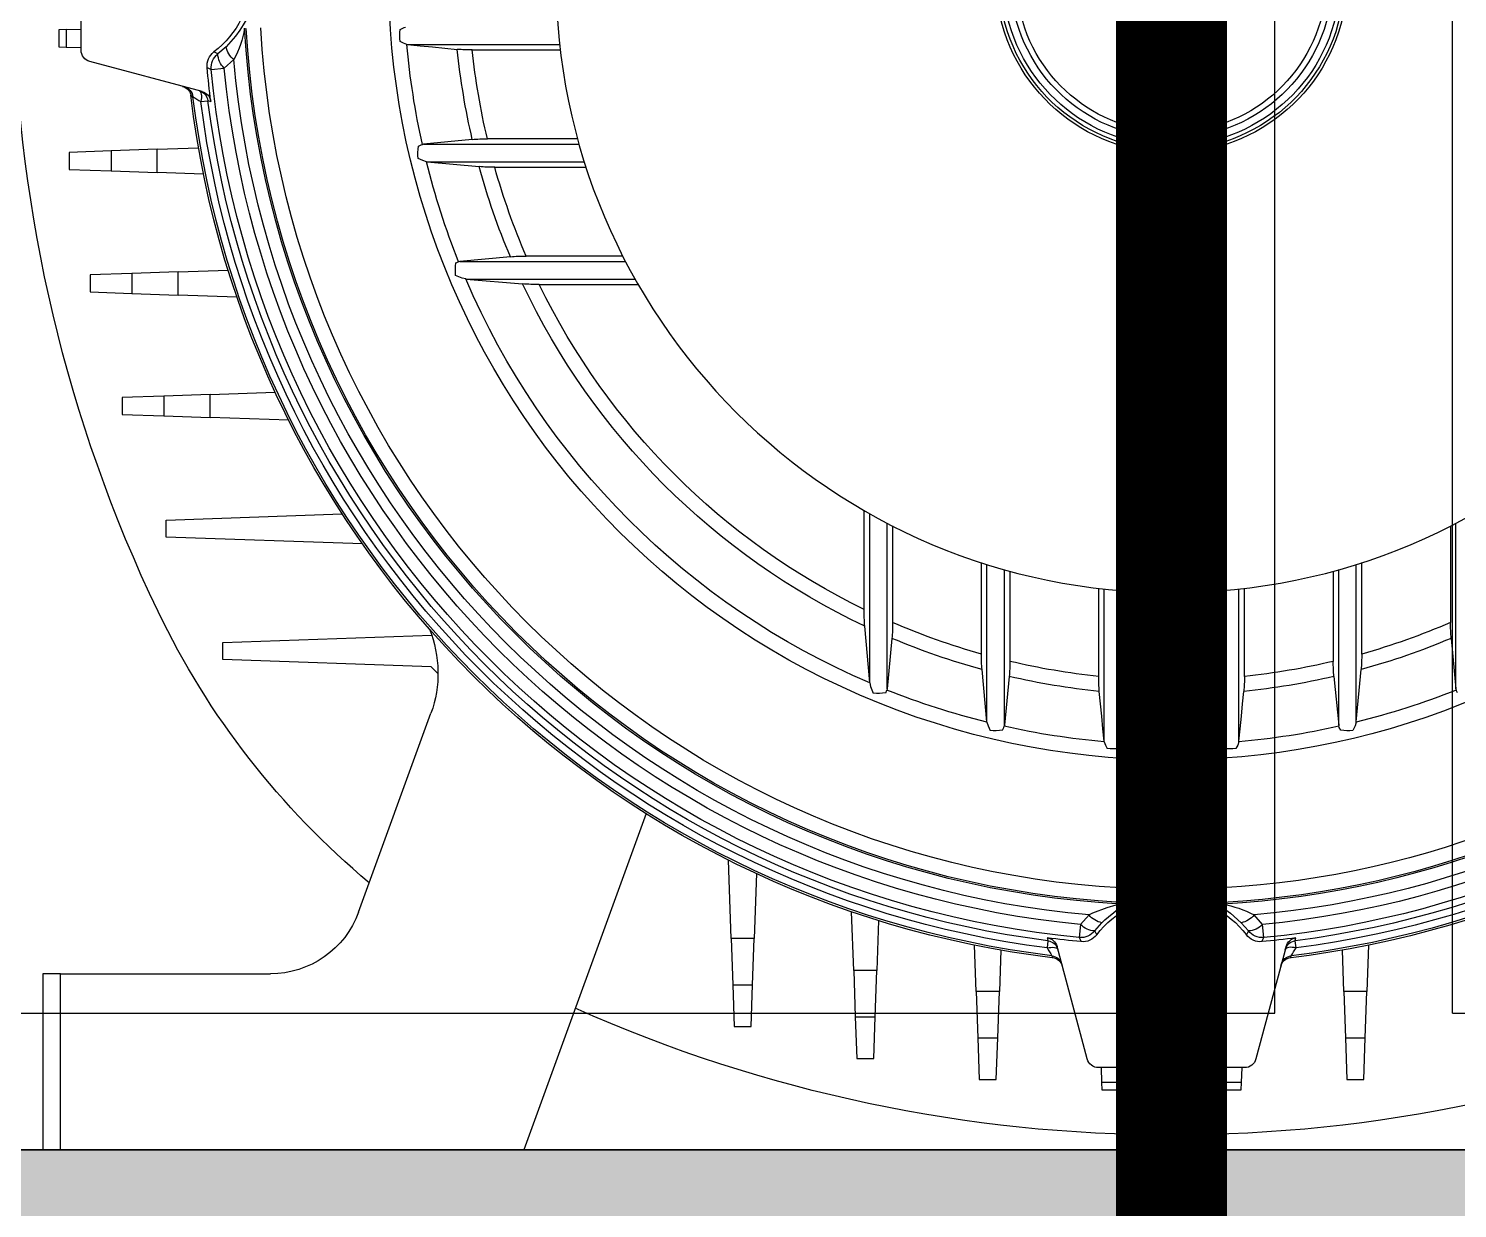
# Model space of a CAD drawing. Header units: millimetres. Extents: x 6561.5 to 6624.8, y 613.4 to 641.4.
# Drawn here: x 6611.3404 to 6611.5333, y 625.0787 to 625.238 of the extents above; entities that cross this region are included whole.
import ezdxf

# ---------------------------------------------------------------- set-up
doc = ezdxf.new("R2010")
doc.units = ezdxf.units.MM
doc.linetypes.add('HIDDEN', pattern=[0.375, 0.25, -0.125])
doc.layers.add('01-HATCH', color=8, linetype='Continuous')
doc.layers.add('A-WALL', color=7, linetype='Continuous', lineweight=5)

# ---------------------------------------------------------------- blocks, each defined once
blk = doc.blocks.new('A$Cbc02c842')
at = {"ltscale": 5}
for p, q in [((0.3475416957292055, 0.1484650204134255), (0.3475416957292055, 0.1682018182847855)), ((0.3495571924297565, 0.1512413807700455), (0.3475416957292055, 0.1513117634657988)), ((0.3495571924297565, 0.1512413807700455), (0.3495571924297565, 0.1488796245947128)), ((0.3495571924297565, 0.1512413807700455), (0.3505343377812551, 0.1512072581024881)), ((0.3505343377812551, 0.1512072581024881), (0.3505343377812551, 0.1489137472623838)), ((0.3034519798850397, 0.149233771478464), (0.2829171278528975, 0.149233771478464)), ((0.3035465984369239, 0.1492478959100367), (0.3034519798850397, 0.149233771478464)), ((0.3279719753393238, 0.1489293903377416), (0.3290769338539121, 0.1479671807038017)), ((0.3495571924297565, 0.1488796245947128), (0.3475416957292055, 0.1488092418990732)), ((0.3505343377812551, 0.1489137472623838), (0.3495571924297565, 0.1488796245947128)), ((0.2947189086582966, 0.1484925708949163), (0.2828321302242784, 0.1484925708949163)), ((0.3282188556897836, 0.1460440000317362), (0.326916857225342, 0.1471853963116132)), ((0.3290769338539121, 0.1479671807038017), (0.3296002619611045, 0.1482376030007231)), ((0.3311798222086964, 0.1428659352193904), (0.3463681592168086, 0.1469356378550515)), ((0.3299702835258813, 0.1458757477927861), (0.3282188556897836, 0.1460440000317362)), ((0.3305302433357156, 0.1461236801320069), (0.3299702835258813, 0.1458757477927861)), ((0.3313758931801658, 0.1415211098705527), (0.3304163149998658, 0.1416441813441338)), ((0.3013136341789959, 0.1357664005529955), (0.2802947912171021, 0.1357664005529955)), ((0.280497485708338, 0.1364977403187027), (0.2926851151980827, 0.1364977403187027)), ((0.2947201322024284, 0.1364156547029438), (0.3013136341789959, 0.1357664005529955)), ((0.3013136341789959, 0.1357664005529955), (0.3014535160766627, 0.1357412133219782)), ((0.3372614237189282, 0.1350761134723939), (0.3316788185377391, 0.1352710623411326)), ((0.3372614237189282, 0.1319532252258), (0.3372614237189282, 0.1350761134723939)), ((0.3372614237189282, 0.1350761134723939), (0.3434985394881096, 0.1348583085902533)), ((0.3008275692038751, 0.1334004381450882), (0.279589312800681, 0.1334004381450882)), ((0.3008275692038751, 0.1334004381450882), (0.2937909557679177, 0.1327403266455462)), ((0.3009046883300925, 0.1334105906751688), (0.3008275692038751, 0.1334004381450882)), ((0.3434985394881096, 0.1348583085902533), (0.3434985394881096, 0.1321710301079406)), ((0.3434985394881096, 0.1348583085902533), (0.3491365544571181, 0.1346614247691491)), ((0.3491365544571181, 0.1346614247691491), (0.3491365544571181, 0.1323679139290448)), ((0.2916924631847451, 0.132657739251556), (0.2793519580384327, 0.132657739251556)), ((0.3310088178825481, 0.1317348794186159), (0.3372614237189282, 0.1319532252258)), ((0.3434985394881096, 0.1321710301079406), (0.3372614237189282, 0.1319532252258)), ((0.3491365544571181, 0.1323679139290448), (0.3434985394881096, 0.1321710301079406)), ((0.2963932482027758, 0.1199330672197334), (0.2740153593742889, 0.1199330672197334)), ((0.2743902114027605, 0.1206614722279369), (0.2874362035311151, 0.1206614722279369)), ((0.2895763937769971, 0.120579469669849), (0.2963932482027758, 0.1199330672197334)), ((0.2963932482027758, 0.1199330672197334), (0.2965577226716505, 0.1199020034757154)), ((0.2969337595916386, 0.1197335788421583), (0.2965577226716505, 0.1199020034757154)), ((0.3344353839768246, 0.1185302801390549), (0.3276842793432024, 0.1187660339077752)), ((0.3344353839768246, 0.115407391892461), (0.3344353839768246, 0.1185302801390549)), ((0.3344353839768246, 0.1185302801390549), (0.340672499746006, 0.1183124752569142)), ((0.340672499746006, 0.1183124752569142), (0.340672499746006, 0.1156251967746016)), ((0.340672499746006, 0.1183124752569142), (0.3463105147150145, 0.1181155914358101)), ((0.3463105147150145, 0.1181155914358101), (0.3463105147150145, 0.1158220805957058)), ((0.2856729306442958, 0.1168197401063367), (0.2723082220320521, 0.1168197401063367)), ((0.2955399235108871, 0.1175671048118261), (0.2727339018249495, 0.1175671048118261)), ((0.2955399235108871, 0.1175671048118261), (0.287930748849476, 0.1169025807130879)), ((0.2955950513180596, 0.117573241691332), (0.2955399235108871, 0.1175671048118261)), ((0.3463105147150145, 0.1158220805957058), (0.340672499746006, 0.1156251967746016)), ((0.3264975990962284, 0.1151301983363169), (0.3344353839768246, 0.115407391892461)), ((0.340672499746006, 0.1156251967746016), (0.3344353839768246, 0.115407391892461)), ((0.3301166939784252, 0.1019844468057158), (0.321344050210655, 0.1022907942764846)), ((0.3301166939784252, 0.09886155855912193), (0.3301166939784252, 0.1019844468057158)), ((0.3301166939784252, 0.1019844468057158), (0.3363538097476066, 0.1017666419236889)), ((0.3363538097476066, 0.1017666419236889), (0.3363538097476066, 0.09907936344126256)), ((0.3363538097476066, 0.1017666419236889), (0.3419918247166152, 0.101569758102471)), ((0.3419918247166152, 0.101569758102471), (0.3419918247166152, 0.09927624726236672)), ((0.3195114890770583, 0.09849121664336735), (0.3301166939784252, 0.09886155855912193)), ((0.3363538097476066, 0.09907936344126256), (0.3301166939784252, 0.09886155855912193)), ((0.3419918247166152, 0.09927624726236672), (0.3363538097476066, 0.09907936344126256)), ((0.2410580102662152, 0.06308519156726788), (0.2410580102662152, 0.08589121325320548)), ((0.2418053749718183, 0.07295218443351814), (0.2418053749718183, 0.08631689304621659)), ((0.3360743133273445, 0.0850239247692457), (0.3122796667159946, 0.0858548521386524)), ((0.3360743133273445, 0.08273041392902769), (0.3360743133273445, 0.0850239247692457)), ((0.1618913435997911, 0.06223186687549287), (0.1618913435997911, 0.08460975570341134)), ((0.1626197486077672, 0.08423490367505337), (0.1626197486077672, 0.07118891154703988)), ((0.2379636428497633, 0.08423490367505337), (0.2379636428497633, 0.07118891154703988)), ((0.2386920478586489, 0.06223186687549287), (0.2386920478586489, 0.08460975570341134)), ((0.3095516158230112, 0.08180422092317485), (0.3360743133273445, 0.08273041392902769)), ((0.1746160156310452, 0.06693265189329622), (0.1746160156310452, 0.07927315703904014)), ((0.2259673758264853, 0.06693265189329622), (0.2259673758264853, 0.07927315703904014)), ((0.1753587145251458, 0.05779754587416619), (0.1753587145251458, 0.0790358022772466)), ((0.1777246769327121, 0.05731148089847693), (0.1777246769327121, 0.07833032386116656)), ((0.1784560166981919, 0.07812762936936224), (0.1784560166981919, 0.06593999987961752)), ((0.2221273747593386, 0.07812762936936224), (0.2221273747593386, 0.06593999987961752)), ((0.2228587145248184, 0.05731148089847693), (0.2228587145248184, 0.07833032386116656)), ((0.2252246769323847, 0.05779754587416619), (0.2252246769323847, 0.0790358022772466)), ((0.1904508472746329, 0.06390620641940359), (0.1904508472746329, 0.07579298485364916)), ((0.1911920478580669, 0.05517313519266054), (0.1911920478580669, 0.0757079872253712)), ((0.1935580102665426, 0.05501497535846056), (0.1935580102665426, 0.07548160521633918)), ((0.1942954093722165, 0.07542497481580313), (0.1942954093722165, 0.06358435397163475)), ((0.2062879820853141, 0.07542497481580313), (0.2062879820853141, 0.06358435397163475)), ((0.2070253811918974, 0.05501497535846056), (0.2070253811918974, 0.07548160521633918)), ((0.2093913435994637, 0.05517313519266054), (0.2093913435994637, 0.0757079872253712)), ((0.2101325441828976, 0.06390620641940359), (0.2101325441828976, 0.07579298485364916)), ((0.2410580102662152, 0.06308519156726788), (0.2417225343644986, 0.07069436622867897)), ((0.3283953241300424, 0.06847809143590666), (0.3001973339398774, 0.06946278695141928)), ((0.162537746049793, 0.06904872130093054), (0.1618913435997911, 0.06223186687549287)), ((0.2380456454077375, 0.06904872130093054), (0.2386920478586489, 0.06223186687549287)), ((0.3283953241300424, 0.06618458059568866), (0.3283953241300424, 0.06847809143590666)), ((0.3002899347632138, 0.0652031187722173), (0.3283953241300424, 0.06618458059568866)), ((0.1753587145251458, 0.05779754587416619), (0.1746986030250355, 0.06483415931035097)), ((0.178373931082433, 0.06390498287549917), (0.1777246769327121, 0.05731148089847693)), ((0.2222094603750975, 0.06390498287549917), (0.2228587145248184, 0.05731148089847693)), ((0.2252246769323847, 0.05779754587416619), (0.225884788432495, 0.06483415931035097)), ((0.299346459216622, 0.06425964322505706), (0.3002899347632138, 0.0652031187722173)), ((0.1616918552219886, 0.06169135548651639), (0.1618602798555457, 0.0620673924065045)), ((0.1618913435997911, 0.06223186687549287), (0.1618602798555457, 0.0620673924065045)), ((0.2386920478586489, 0.06223186687549287), (0.2387231116019848, 0.0620673924065045)), ((0.2388915362355419, 0.06169135548651639), (0.2387231116019848, 0.0620673924065045)), ((0.2410518733870504, 0.06303006375941322), (0.2410580102662152, 0.06308519156726788)), ((0.3100707180158224, 0.03208449753373088), (0.3003011140283434, 0.0589262638872583)), ((0.1753688670553402, 0.05772042674760769), (0.1753587145251458, 0.05779754587416619)), ((0.1777246769327121, 0.05731148089847693), (0.1776994897020359, 0.05717159900092383)), ((0.2228587145248184, 0.05731148089847693), (0.2228839017564042, 0.05717159900092383)), ((0.2252145244030999, 0.05772042674760769), (0.2252246769323847, 0.05779754587416619)), ((0.191206172289867, 0.05507851664134478), (0.1911920478580669, 0.05517313519266054)), ((0.1935580102665426, 0.05501497535846056), (0.1935389142074655, 0.05489976133077334)), ((0.2070253811918974, 0.05501497535846056), (0.2070444772509745, 0.05489976133077334)), ((0.2093772191676635, 0.05507851664134478), (0.2093913435994637, 0.05517313519266054)), ((0.2712543644122434, 0.04537879127229871), (0.287770862395746, 8.601585932410671e-08)), ((0.2597635565191467, 0.02850842109950236), (0.2601338984343329, 0.03911362600075563)), ((0.256334320801443, 0.03728106486704519), (0.2566406682719844, 0.02850842109950236)), ((0.1933389001744672, 0.03339262814841959), (0.1934480041984443, 0.03535321262239677)), ((0.2071353872590862, 0.03535321262239677), (0.2072444912830633, 0.03339262814841959)), ((0.1933841568954904, 0.03316842238183426), (0.1933389001744672, 0.03339262814841959)), ((0.1944878407314263, 0.03361782112682477), (0.1945396668818375, 0.03339732365731152)), ((0.206043724575693, 0.03339732365731152), (0.2060955507261042, 0.03361782112682477)), ((0.2072444912830633, 0.03339262814841959), (0.2071992345620401, 0.03316842238183426)), ((0.1880022764119076, 0.03040625938791663), (0.1891436726912161, 0.03170825785269926)), ((0.2114397187663144, 0.03170825785269926), (0.2125811150465324, 0.03040625938791663)), ((0.2398590811701524, 0.0309408357344978), (0.2400948349388727, 0.02418973110076195)), ((0.2432177231851256, 0.02418973110076195), (0.243494916741156, 0.03212751598158547)), ((0.1878340241721617, 0.02865483155238735), (0.1880022764119076, 0.03040625938791663)), ((0.1908876667177992, 0.03065313973814909), (0.1899254570837456, 0.02954818122412917)), ((0.1899254570837456, 0.02954818122412917), (0.1901958793807808, 0.0290248531170505)), ((0.2106579343737849, 0.02954818122412917), (0.2096957247397313, 0.03065313973814909)), ((0.2103875120776593, 0.0290248531170505), (0.2106579343737849, 0.02954818122412917)), ((0.2125811150465324, 0.03040625938791663), (0.2127493672853689, 0.02865483155238735)), ((0.1736931557982189, 0.02761629719503844), (0.1739115016055166, 0.02136369135888572)), ((0.1834793862501556, 0.02724922189821655), (0.1836024577235094, 0.0282088000781755)), ((0.1848242115995617, 0.02744529286923125), (0.1888939142347681, 0.01225695586111897)), ((0.1880819565114962, 0.02809487174198466), (0.1878340241721617, 0.02865483155238735)), ((0.2116894772227624, 0.01225695586111897), (0.2157591798588783, 0.02744529286923125)), ((0.2127493672853689, 0.02865483155238735), (0.2125014349460344, 0.02809487174198466)), ((0.2169809337340212, 0.0282088000781755), (0.2171040052073749, 0.02724922189821655)), ((0.2266718898520139, 0.02136369135888572), (0.2268902356593117, 0.02761629719503844)), ((0.2566406682719844, 0.02850842109950236), (0.2597635565191467, 0.02850842109950236)), ((0.2568584731545798, 0.02227130533032096), (0.2566406682719844, 0.02850842109950236)), ((0.2597635565191467, 0.02850842109950236), (0.2595457516365514, 0.02227130533032096)), ((0.1770343898517694, 0.02136369135888572), (0.1772293387205082, 0.0269462965405296)), ((0.197320747468666, 0.02652091934913869), (0.194349799208112, 0.0213750860157802)), ((0.2032626439888645, 0.02652091934913869), (0.197320747468666, 0.02652091934913869)), ((0.2062335922494185, 0.0213750860157802), (0.2032626439888645, 0.02652091934913869)), ((0.2233540527370224, 0.0269462965405296), (0.2235490016057611, 0.02136369135888572)), ((0.2400948349388727, 0.02418973110076195), (0.2432177231851256, 0.02418973110076195)), ((0.2403126398205586, 0.01795261533169423), (0.2400948349388727, 0.02418973110076195)), ((0.2432177231851256, 0.02418973110076195), (0.2429999183034397, 0.01795261533169423)), ((0.3503125290619664, 0.0237500860158093), (0.3219734912129297, 0.0237500860158093)), ((0.3503125290619664, 8.601585932410671e-08), (0.3503125290619664, 0.0237500860158093)), ((0.3503125290619664, 0.0237500860158093), (0.3526875290619955, 0.0237500860158093)), ((0.3526875290619955, 0.0237500860158093), (0.3526875290619955, 8.601585932410671e-08)), ((0.1739115016055166, 0.02136369135888572), (0.1770343898517694, 0.02136369135888572)), ((0.174129306488112, 0.015126575589818), (0.1739115016055166, 0.02136369135888572)), ((0.1770343898517694, 0.02136369135888572), (0.1768165849700836, 0.015126575589818)), ((0.194349799208112, 0.0213750860157802), (0.197320747468666, 0.01622925268253539)), ((0.2032626439888645, 0.01622925268253539), (0.2062335922494185, 0.0213750860157802)), ((0.2235490016057611, 0.02136369135888572), (0.2266718898520139, 0.02136369135888572)), ((0.223766806487447, 0.015126575589818), (0.2235490016057611, 0.02136369135888572)), ((0.2266718898520139, 0.02136369135888572), (0.226454084970328, 0.015126575589818)), ((0.2595457516365514, 0.02227130533032096), (0.2568584731545798, 0.02227130533032096)), ((0.2570553569751155, 0.01663329036153982), (0.2568584731545798, 0.02227130533032096)), ((0.2595457516365514, 0.02227130533032096), (0.2593488678151061, 0.01663329036153982)), ((0.2429999183034397, 0.01795261533169423), (0.2403126398205586, 0.01795261533169423)), ((0.2405095236420038, 0.01231460036279941), (0.2403126398205586, 0.01795261533169423)), ((0.2429999183034397, 0.01795261533169423), (0.2428030344819945, 0.01231460036279941)), ((0.197320747468666, 0.01622925268253539), (0.2032626439888645, 0.01622925268253539)), ((0.2593488678151061, 0.01663329036153982), (0.2570553569751155, 0.01663329036153982)), ((0.1768165849700836, 0.015126575589818), (0.174129306488112, 0.015126575589818)), ((0.1743261903086477, 0.009488560620923181), (0.174129306488112, 0.015126575589818)), ((0.1768165849700836, 0.015126575589818), (0.1766197011486383, 0.009488560620923181)), ((0.226454084970328, 0.015126575589818), (0.223766806487447, 0.015126575589818)), ((0.2239636903088922, 0.009488560620923181), (0.223766806487447, 0.015126575589818)), ((0.226454084970328, 0.015126575589818), (0.2262572011488828, 0.009488560620923181)), ((0.2428030344819945, 0.01231460036279941), (0.2405095236420038, 0.01231460036279941)), ((0.1904232967929147, 0.01108341934917689), (0.2101600946646158, 0.01108341934917689)), ((0.1908379009748842, 0.00906792264828482), (0.1907675182785624, 0.01108341934917689)), ((0.1932700398458564, 0.01108341934917689), (0.1931996571495347, 0.00906792264828482)), ((0.2073837343079958, 0.00906792264828482), (0.2073133516125836, 0.01108341934917689)), ((0.2098158731789681, 0.01108341934917689), (0.2097454904835558, 0.00906792264828482)), ((0.1766197011486383, 0.009488560620923181), (0.1743261903086477, 0.009488560620923181)), ((0.1908720236417594, 0.008090777296899887), (0.1908379009748842, 0.00906792264828482)), ((0.1908379009748842, 0.00906792264828482), (0.1931996571495347, 0.00906792264828482)), ((0.1931655344826595, 0.008090777296899887), (0.1908720236417594, 0.008090777296899887)), ((0.1931996571495347, 0.00906792264828482), (0.1931655344826595, 0.008090777296899887)), ((0.2074178569757805, 0.008090777296899887), (0.2073837343079958, 0.00906792264828482)), ((0.2073837343079958, 0.00906792264828482), (0.2097454904835558, 0.00906792264828482)), ((0.2097113678157712, 0.008090777296899887), (0.2074178569757805, 0.008090777296899887)), ((0.2097454904835558, 0.00906792264828482), (0.2097113678157712, 0.008090777296899887)), ((0.2262572011488828, 0.009488560620923181), (0.2239636903088922, 0.009488560620923181)), ((0.287770862395746, 8.601585932410671e-08), (0.3503125290619664, 8.601585932410671e-08)), ((0.3526875290619955, 8.601585932410671e-08), (0.3503125290619664, 8.601585932410671e-08))]:
    blk.add_line(p, q, dxfattribs=at)
blk.add_line((0.3953048170499187, 8.601585932410671e-08), (0.01134648371703406, 8.601585932410671e-08))
at = {"ltscale": 5, "flags": 128}
for points in [[(0.3252277914209571, 0.152581390502462), (0.3252385082344063, 0.1525733987122635), (0.3253808960673723, 0.1523420223057315), (0.3256369117145823, 0.1519041737881821), (0.326098121523728, 0.1511785066692823), (0.3266912466908707, 0.1503593167706754), (0.3279719753393238, 0.1489293903377416)], [(0.3044691054949453, 0.151242937974132), (0.3038951132477905, 0.1515290654152182), (0.3037253537470406, 0.1515806378272941)], [(0.3034519798850397, 0.149233771478464), (0.301774254181737, 0.1490687058335993), (0.3000960369483892, 0.1489039228060278), (0.298417304021541, 0.1487394263804731), (0.2967380309812597, 0.1485752208341751)], [(0.3035465984369239, 0.1492478959100367), (0.3040067497361179, 0.1494061573119438), (0.3044722922898018, 0.1496430048269417)], [(0.3315764492792823, 0.1429722111227534), (0.3314845568841065, 0.142921735222842), (0.3314084898631791, 0.1428246084299758), (0.33135064768544, 0.1426838945288296), (0.3313128549382327, 0.142504032223485), (0.3312963037599275, 0.1422906951221989), (0.3313015162441388, 0.1420506127684007), (0.3313283279696861, 0.1417913583623545), (0.3313758931801658, 0.1415211098705527)], [(0.3304163149998658, 0.1416441813441338), (0.3303298200419249, 0.1416213936499275), (0.3300187930537959, 0.1415394551270879)], [(0.3326712228401902, 0.1422384073601393), (0.3325849544573884, 0.1422156680116018), (0.3324328705632524, 0.1421755814920402)], [(0.3019967148750311, 0.1354914250775323), (0.3016052878494975, 0.1356905631801624), (0.3014535160766627, 0.1357412133219782)], [(0.3009046883300925, 0.1334105906751688), (0.3013814431926676, 0.1335528555900396), (0.3020201455613005, 0.133844067322741)], [(0.2955950513180596, 0.117573241691332), (0.2960868874808966, 0.1176957375313918), (0.2969736858642591, 0.1180500133551163)], [(0.1911920478580669, 0.05517313519266054), (0.1910269822130886, 0.056850860896418), (0.1908621991854034, 0.05852907812919739), (0.1906977027604171, 0.06020781105627293), (0.1905334972136643, 0.0618870840964405)], [(0.2093913435994637, 0.05517313519266054), (0.209556409244442, 0.056850860896418), (0.2097211922721272, 0.05852907812919739), (0.2098856886971134, 0.06020781105627293), (0.2100498942438662, 0.0618870840964405)], [(0.2410518733870504, 0.06303006375941322), (0.2409293775465358, 0.06253822759725836), (0.2405751017224702, 0.06165142921400957)], [(0.1942129276460491, 0.06158546536283893), (0.1940495570418079, 0.05994278759550298), (0.193885945971715, 0.05830014722590704), (0.1937220963957316, 0.05665754337763929), (0.1935580102665426, 0.05501497535846056)], [(0.2063704638114814, 0.06158546536283893), (0.2065338344166321, 0.05994278759550298), (0.206697445486725, 0.05830014722590704), (0.206861295061799, 0.05665754337763929), (0.2070253811918974, 0.05501497535846056)], [(0.1753688670553402, 0.05772042674760769), (0.1755111319700973, 0.0572436718854874), (0.1758023437025713, 0.05660496951651339)], [(0.1774497014569079, 0.05662840020255544), (0.1776488395601064, 0.05701982722843013), (0.1776994897020359, 0.05717159900092383)], [(0.2231336900006227, 0.05662840020255544), (0.2229345518974242, 0.05701982722843013), (0.2228839017564042, 0.05717159900092383)], [(0.2252145244030999, 0.05772042674760769), (0.2250722594874333, 0.0572436718854874), (0.2247810477549592, 0.05660496951651339)], [(0.191206172289867, 0.05507851664134478), (0.1913644336921152, 0.05461836534192344), (0.1916012812064309, 0.05415282278812583)], [(0.1932012143536213, 0.05415600958298228), (0.1934873417951621, 0.05473000182990972), (0.1935389142074655, 0.05489976133077334)], [(0.2073821771039093, 0.05415600958298228), (0.2070960496623684, 0.05473000182990972), (0.2070444772509745, 0.05489976133077334)], [(0.2093772191676635, 0.05507851664134478), (0.2092189577663248, 0.05461836534192344), (0.2089821102510996, 0.05415282278812583)], [(0.1945396668818375, 0.03339732365731152), (0.1945316750918664, 0.03338660684318029), (0.1943002986856754, 0.03324421901066898), (0.1938624501683535, 0.03298820336334529), (0.1931367830486579, 0.03252699355408595), (0.1923175931508467, 0.03193386838682954), (0.1908876667177992, 0.03065313973814909)], [(0.2096957247397313, 0.03065313973814909), (0.2092978485063668, 0.03104572146872897), (0.207607276450517, 0.03241816126450203), (0.2065730451324725, 0.03307588534329398), (0.2061560901886423, 0.03331850034913941), (0.206043724575693, 0.03339732365731152)], [(0.2071992345620401, 0.03316842238183426), (0.2072462161561361, 0.03315107524844052), (0.2073331080994194, 0.03312746514558285), (0.2078262661445933, 0.03300083523510011), (0.2090397681160994, 0.03265476318455285), (0.2109888640018198, 0.03192090380713353), (0.2114397187663144, 0.03170825785269926)], [(0.1834793862501556, 0.02724922189821655), (0.1837496347418437, 0.02729678710869621), (0.1840088891478899, 0.02732359883333402), (0.1842489715020292, 0.02732881131822751), (0.1844623086028605, 0.02731226014003596), (0.1846421709090009, 0.02727446739203288), (0.1847828848096924, 0.02721662521520329), (0.1848800116024449, 0.02714055819348005), (0.18493048750247, 0.02704866579841791)], [(0.1836024577235094, 0.0282088000781755), (0.1835796700299852, 0.02829529503588901), (0.1834977315068045, 0.02860632202447277)], [(0.2171040052073749, 0.02724922189821655), (0.2168337567156868, 0.02729678710869621), (0.2165745023096406, 0.02732359883333402), (0.2163344199555013, 0.02732881131822751), (0.21612108285467, 0.02731226014003596), (0.2159412205494391, 0.02727446739203288), (0.2158005066478381, 0.02721662521520329), (0.2157033798550856, 0.02714055819348005), (0.2156529039550605, 0.02704866579841791)], [(0.217085659950726, 0.02860632202447277), (0.217062865375965, 0.02851979485427591), (0.2169809337340212, 0.0282088000781755)], [(0.1841966837403106, 0.02595389223807842), (0.1841739443909773, 0.02604016062019809), (0.1841338578717568, 0.02619224451467517)], [(0.2164495335857737, 0.02619224451467517), (0.2164267910604849, 0.02610596122889319), (0.2163867077181294, 0.02595389223807842)]]:
    blk.add_lwpolyline(points, dxfattribs=at)
blk.add_circle((0.20029169572922, 0.1583334193490487), 0.08312499999995197)
at = {"ltscale": 5}
for centre, radius, start, end in [((0.20029169572922, 0.1583334193490487), 0.1056855187303239, 200.5776930267063, 110.3864641445304), ((0.1587291957287107, 0.1583334193490487), 0.1979166666665523, 334.3571910570085, 23.36457501485967), ((0.20029169572922, 0.1583334193490487), 0.02374999999998592, 105.4660099258315, 74.53399007416849), ((0.20029169572922, 0.1583334193490487), 0.02335416666665319, 105.7348791916135, 74.26512080838653), ((0.20029169572922, 0.1583334193490487), 0.02279999999998674, 106.127620183519, 73.872379816481), ((0.20029169572922, 0.1583334193490487), 0.0217708333333207, 106.9123898202943, 73.08761017970572), ((0.20029169572922, 0.1583334193490487), 0.02097916666665454, 107.5709635610129, 72.4290364389871), ((0.3372500290618063, 0.1583334193490487), 0.0126666666666595, 127.1518115167976, 232.8481884832024), ((0.20029169572922, 0.1583334193490487), 0.1231704808802888, 273.1851518024956, 356.8148481956988), ((0.20029169572922, 0.1583334193490487), 0.1253554568359062, 273.1588045146843, 356.8411954780238), ((0.20029169572922, 0.1583334193490487), 0.1251340987575033, 273.1851518024956, 356.8148481956988), ((0.2894054415812661, 0.1504129639693588), 0.01508651143717393, 357.0745666996484, 3.153679901091242), ((0.3400439886083859, 0.1540772189378572), 0.01482628737951479, 190.3014351949631, 207.6997419199477), ((0.2948044886963999, 0.1711065792533759), 0.02261417029168153, 269.7831719352924, 274.9048555660589), ((0.20029169572922, 0.1583334193490487), 0.09693873334183217, 346.9324797950039, 354.2226172130218), ((0.20029169572922, 0.1583334193490487), 0.1036538550625724, 347.4108644239964, 354.9714263937743), ((0.325161757196156, 0.1494384043346031), 0.002855944898599624, 307.9186980345526, 349.7333424062948), ((0.20029169572922, 0.1583334193490487), 0.1271149477506036, 275.031322536783, 354.9686774333094), ((0.20029169572922, 0.1583334193490487), 0.09493861616837858, 346.703053950102, 354.0503274886771), ((0.3262926592799431, 0.1480564412710805), 0.002785705001222079, 313.745587813376, 358.16379360268), ((0.327605173416714, 0.1461020100302335), 0.002375908336765493, 354.5353334589979, 51.72389493527852), ((0.3281665314009388, 0.146345334175237), 0.002374081848977715, 354.6428281790239, 52.84958961416969), ((0.3459583623955496, 0.1484650204134255), 0.001583333333332467, 284.9999999938445, 0), ((0.20029169572922, 0.1583334193490487), 0.1285161004811676, 275.4873235235918, 354.5126764494543), ((0.20029169572922, 0.1583334193490487), 0.1302755913958649, 275.4873235235918, 354.5126764494543), ((0.20029169572922, 0.1583334193490487), 0.1308096212613746, 352.6237352075327, 354.6442293090587), ((0.3315896592096124, 0.1413358694562135), 0.001584003663981504, 104.9950077850675, 172.6155756184839), ((0.3319862403607203, 0.1414434803415929), 0.00158270228774746, 105.0059061699316, 172.7147607813969), ((0.3340039572196929, 0.1419841177278727), 0.001582710224465566, 105.005951693334, 173.0517920131066), ((0.3342435390470655, 0.1420470651060555), 0.001583916068943385, 104.9930712173982, 173.061535682424), ((0.20029169572922, 0.1583334193490487), 0.1333958333332563, 276.81452170852, 353.1289205974826), ((0.20029169572922, 0.1583334193490487), 0.1331253762842722, 276.971353970201, 353.0286460654599), ((0.20029169572922, 0.1583334193490487), 0.1311904996773083, 277.308616241642, 352.6913837807715), ((0.20029169572922, 0.1583334193490487), 0.1321579379807888, 277.308616241642, 352.6913837807715), ((0.4436628687155917, -0.0386425864748503), 0.2122906553664709, 121.597682612925, 121.9332129205757), ((0.20029169572922, 0.1583334193490487), 0.1333958333332564, 188.3993868047329, 263.2035824905012), ((0.20029169572922, 0.1583334193490487), 0.1331253762842723, 188.4856855019963, 263.0286460297989), ((0.20029169572922, 0.1583334193490487), 0.1321579379807908, 188.7980806026851, 262.691383758358), ((0.20029169572922, 0.1583334193490487), 0.1311904996773083, 189.1163976345437, 262.691383758358), ((0.20029169572922, 0.1583334193490487), 0.1302755913958651, 189.4230494511971, 264.5126764764082), ((0.20029169572922, 0.1583334193490487), 0.1285161004811676, 190.0287635698754, 264.5126764764082), ((0.20029169572922, 0.1583334193490487), 0.1271149477506038, 190.5268639289984, 264.968677463217), ((0.2927888196402364, 0.1138022192345147), 0.02269575801548172, 85.11846905947239, 90.26180435080734), ((0.295207409061959, 0.1345710139685821), 0.006851410806526711, 353.9093534675264, 7.720394420996403), ((0.20029169572922, 0.1583334193490487), 0.1253554568359063, 191.173275365334, 266.8411954853157), ((0.20029169572922, 0.1583334193490487), 0.1251340987575034, 191.2563155709896, 266.8148481975044), ((0.20029169572922, 0.1583334193490487), 0.1036538550625724, 338.2370798205334, 346.087320610177), ((0.20029169572922, 0.1583334193490487), 0.1231704808802889, 192.0105586934068, 266.8148481975044), ((0.20029169572922, 0.1583334193490487), 0.09493861616837858, 336.6215171351076, 344.309247563919), ((0.20029169572922, 0.1583334193490487), 0.09693873334183217, 337.07897448833, 344.6916824243816), ((0.2917724384817575, 0.1573275857403473), 0.02466997612130027, 269.8142578301832, 274.6932332830435), ((0.2875716935525361, 0.09622814991070072), 0.02443369798056207, 85.29378970550326, 90.31771883844625), ((0.2901479589756946, 0.1187303953210517), 0.006859552986544776, 354.3076144946712, 8.409450219114786), ((0.20029169572922, 0.1583334193490487), 0.1036538550625724, 293.1558531246819, 336.8441468937064), ((0.20029169572922, 0.1583334193490487), 0.09693873334183209, 295.3021630980374, 334.6978369023786), ((0.20029169572922, 0.1583334193490487), 0.09493861616837858, 295.9297388368414, 334.0702611739696), ((0.285748443325474, 0.1455714477231709), 0.02875180677875186, 269.8495203129506, 274.3530226597897), ((0.2130536673550978, 0.07287667175222623), 0.02875180677870326, 355.6469773736653, 0.1504796870688919), ((0.2386630326320756, 0.1199620824460794), 0.1092499999999369, 309.8213236767868, 334.3571910570085), ((0.138186426290531, 0.07105342152539151), 0.02443369798060712, 355.2937897137137, 0.3177188385830155), ((0.20029169572922, 0.1583334193490487), 0.09493861616837866, 246.6215171449062, 254.3092475356814), ((0.20029169572922, 0.1583334193490487), 0.09493861616837897, 285.6907524643187, 293.3784828550937), ((0.2623969651669995, 0.07105342152539151), 0.02443369798060496, 179.682281161417, 184.7062102862862), ((0.3151795805245001, 0.06434158282326052), 0.01583333333332426, 157.9279632793042, 199.9999999927524), ((0.20029169572922, 0.1583334193490487), 0.09693873334183217, 247.0789745066741, 254.6916824178379), ((0.20029169572922, 0.1583334193490487), 0.09693873334183209, 285.3083175821621, 292.9210254933259), ((0.1992858621199503, 0.06685267659582905), 0.02466997612109041, 179.8142578218911, 184.6932333076503), ((0.1557604956144587, 0.06583629543780489), 0.02269575801526421, 355.1184690751833, 0.2618043180101057), ((0.20029169572922, 0.1583334193490487), 0.09493861616837866, 256.7030539383326, 264.0503274641509), ((0.20029169572922, 0.1583334193490487), 0.09493861616837881, 275.9496725358491, 283.2969460616674), ((0.2448228958430718, 0.06583629543780489), 0.02269575801475382, 179.7381956819899, 184.8815309248166), ((0.2012975293375803, 0.06685267659582905), 0.02466997612108969, 355.3067666923497, 0.1857421781088461), ((0.20029169572922, 0.1583334193490487), 0.09693873334183217, 256.9324798030436, 264.2226171974745), ((0.2130648556333199, 0.06382062638130037), 0.02261417029177098, 179.7831719351752, 184.9048555681575), ((0.1875185358242106, 0.06382062638130037), 0.02261417029164787, 355.0951444318425, 0.2168280648248082), ((0.20029169572922, 0.1583334193490487), 0.09693873334183217, 275.7773828025255, 283.0675201969564), ((0.20029169572922, 0.1583334193490487), 0.1036538550625726, 248.2370798312721, 256.087320578212), ((0.1729458658558087, 0.06346417105629598), 0.02134988178625151, 354.9516670861662, 0.3225315353117841), ((0.20029169572922, 0.1583334193490487), 0.09493861616837866, 266.3788103795644, 273.6211896204355), ((0.2276375256017218, 0.06346417105629598), 0.02134988178615632, 179.6774684646882, 185.0483329138337), ((0.20029169572922, 0.1583334193490487), 0.1036538550625724, 283.912679421788, 291.7629201687279), ((0.20029169572922, 0.1583334193490487), 0.09693873334183217, 266.4047764663431, 273.5952235336569), ((0.2398947197573307, 0.06847715610234673), 0.006859552986529826, 261.5905497983686, 275.6923854709246), ((0.176529290348526, 0.06341770601619601), 0.00685141080650516, 263.909353451156, 277.7203944302385), ((0.20029169572922, 0.1583334193490487), 0.1036538550625725, 257.410864443669, 264.971426369899), ((0.20029169572922, 0.1583334193490487), 0.1036538550625724, 275.0285736301009, 282.589135556331), ((0.2240541011090045, 0.06341770601642338), 0.006851410806684579, 262.2796055697615, 276.0906465488439), ((0.192371240348848, 0.06921967349632041), 0.01508651143717956, 267.0745666745506, 273.153679891495), ((0.20029169572922, 0.1583334193490487), 0.1036538550625725, 266.2646821814164, 273.7353178185835), ((0.2082121511086825, 0.06921967349620672), 0.0150865114370913, 266.8463201085049, 272.9254333254494), ((0.20029169572922, 0.02099890346420352), 0.01590227358516324, 64.50963480277677, 115.4903651972232), ((0.1992318405257265, 0.03763962608996962), 0.00621936083606147, 201.5694266880666, 220.2901674473876), ((0.20029169572922, 0.02145661631783469), 0.01347514880198255, 64.48749713406646, 115.5125028659336), ((0.201351550931804, 0.03763962608996962), 0.006219360836036634, 319.7098325526124, 338.4305733119334), ((0.1960354953173464, 0.01858112646976906), 0.01482628737926374, 100.3014351721251, 117.6997419345296), ((0.20029169572922, 0.0213750860157802), 0.01266666666665947, 37.1518115215667, 142.8481884784333), ((0.1934704891166348, 0.03576481697911049), 0.002375835747339135, 266.8249694551473, 295.3538820657616), ((0.1935146521939259, 0.03554067190424348), 0.002375836025385276, 266.8513843866667, 295.5585530276445), ((0.2070687392636046, 0.03554067190424348), 0.002375836025382798, 244.4414469723555, 273.1486156133333), ((0.2071129023408957, 0.03576481697911049), 0.002375835747340565, 244.6461179342383, 273.1750305448527), ((0.1913966807144334, 0.03346335788188526), 0.002855944898601484, 217.9186980525948, 259.7333424357227), ((0.2091867107430971, 0.03346335788188526), 0.002855944898602465, 280.2666575642774, 322.0813019474052), ((0.3219734912129297, 0.03641675268244171), 0.01266666666665935, 199.9999999927524, 270), ((0.188060286409609, 0.03101994166075883), 0.00237590833676595, 264.5353334819854, 321.7238949094388), ((0.1900147176504561, 0.03233245579832555), 0.002785705001225317, 223.7455877841812, 268.1637936193703), ((0.1883036105548399, 0.03045858367676146), 0.002374081848976295, 264.642828144698, 322.8495896060153), ((0.2122797809026906, 0.03045858367676146), 0.002374081848987793, 217.1504103939834, 275.3571718553019), ((0.2105686738070744, 0.03233245579832555), 0.00278570500122436, 271.8362063806297, 316.2544122158188), ((0.2125231050479215, 0.03101994166075883), 0.002375908336765088, 218.2761050905612, 275.4646665180145), ((0.00331568978276664, -0.08503775371406164), 0.2122906555107335, 31.59768264686602, 31.9332128970062), ((0.20029169572922, 0.1583334193490487), 0.1308096212613747, 262.6237352259776, 264.6442293247001), ((0.1832941458362711, 0.02703545586786049), 0.001584003663981103, 14.99500777767602, 82.6155756245382), ((0.1834017567209685, 0.02663887471709359), 0.001582702287747374, 15.00590614551158, 82.71476076402296), ((0.20029169572922, 0.1583334193490487), 0.1308096212613747, 275.3557706752999, 277.3762647740223), ((0.217181634736562, 0.02663887471709359), 0.001582702287746887, 97.28523923597704, 164.9940938544884), ((0.2172891827160583, 0.02703552773829188), 0.001583924305502768, 97.38250185932746, 165.0069147400549), ((0.3971868180026377, -0.08498767121528772), 0.2121955221961662, 148.0667119019022, 148.4023925768667), ((0.1839423941075893, 0.0246211578583484), 0.001582710224465607, 15.00595169180685, 83.0517920487918), ((0.1840053414855447, 0.02438157603086211), 0.00158391606894333, 14.99307122535803, 83.06153566610953), ((0.2165781095475268, 0.02438150743063261), 0.001583991364581502, 96.94030375011599, 165.0050893483821), ((0.2166409973499412, 0.0246211578583484), 0.001582710224465938, 96.9482079512082, 164.9940483081931), ((0.20029169572922, 0.1998959193489895), 0.1979166666665522, 245.9915385620889, 294.008461437911), ((0.1904232967929147, 0.01266675268249173), 0.001583333333332418, 195.0000000039509, 270), ((0.2101600946646158, 0.01266675268249173), 0.001583333333332467, 270, 344.9999999960492)]:
    blk.add_arc(centre, radius, start, end, dxfattribs=at)

msp = doc.modelspace()

# ---------------------------------------------------------------- hatches: boundary and pattern name
at = {"layer": '01-HATCH', "transparency": 33554687}
h = msp.add_hatch(dxfattribs=at)
h.set_pattern_fill('BRICKS', color=256, scale=0.8, pattern_type=2)
h.set_pattern_definition([(0, (62.33247168198977, -0.8151436306175128), (0.2, 0.16), [0.376, -0.024]), (0, (62.33247168198977, -0.6791436306175456), (0.2, 0.16), [0.376, -0.024]), (90, (62.33247168198977, -0.8151436306175128), (-0.2, 0.16), [0.136, -0.184]), (90, (62.30847168198852, -0.8151436306175128), (-0.2, 0.16), [0.136, -0.184])])
h.paths.add_polyline_path([(6612.642796044278, 626.0865973471246), (6612.642796044189, 625.0865973471246), (6609.442796043634, 625.0865973467608), (6609.442796041733, 626.0865973467608)])
at = {"layer": '01-HATCH'}
h = msp.add_hatch(dxfattribs=at)
h.set_pattern_fill('SAND', color=256, scale=0.2, pattern_type=2)
h.set_pattern_definition([(0, (-498681.5234158055, -9966840.785063062), (0.118, 0.08600000000000001), [0, -0.048, 0, -0.064, 0, -0.112]), (10, (-498681.4414158055, -9966840.693063062), (0.06617740577777413, 0.1660137071585471), [0, -0.1239999999999992, 0, -0.0279999999999998, 0, -0.1059999999999992]), (20, (-498681.5094158055, -9966840.713063061), (0.04214803372459396, 0.1941224954845535), [0, -0.08600000000000001, 0, -0.058, 0, -0.126]), (29.99999999999999, (-498681.4314158055, -9966840.73306306), (0.004746133917892859, 0.1597794549146837), [0, -0.112, 0, -0.142, 0, -0.102]), (40, (-498681.4654158055, -9966840.753063062), (0.05601672004354998, 0.1697118943255379), [0, -0.08199999999999918, 0, -0.06599999999999918, 0, -0.1139999999999992]), (49.99999999999999, (-498681.3814158055, -9966840.773063062), (-0.03081676374819673, 0.1250692890844425), [0, -0.024, 0, -0.158, 0, -0.094]), (59.99999999999999, (-498681.4194158055, -9966840.793063061), (-0.03004740410711476, 0.2159563694509234), [0, -0.03, 0, -0.094, 0, -0.108]), (70, (-498681.4674158055, -9966840.81306306), (-0.05635394849964472, 0.1141588038151215), [0, -0.0559999999999996, 0, -0.06399999999999918, 0, -0.1459999999999984]), (80, (-498681.4534158055, -9966840.833063062), (-0.06837534653575604, 0.1420310247309202), [0, -0.07199999999999918, 0, -0.08599999999999919]), (90, (-498681.3674158055, -9966840.853063062), (-0.134, 0.09200000000000003), [0, -0.11, 0, -0.062, 0, -0.146]), (99.99999999999993, (-498681.5354158055, -9966840.833063062), (-0.1211788179786957, 0.05377447417954106), [0, -0.05599999999999999, 0, -0.116, 0, -0.132]), (110, (-498681.5154158055, -9966840.81306306), (-0.1254489196383073, 0.09906850438752739), [0, -0.096, 0, -0.07600000000000001, 0, -0.106]), (120, (-498681.4954158055, -9966840.793063061), (-0.1783871500692704, 0.0609756073373903), [0, -0.1319999999999984, 0, -0.04199999999999959, 0, -0.1519999999999984]), (130, (-498681.4754158055, -9966840.773063062), (-0.1321306924118051, -0.001216602966032865), [0, -0.07600000000000001, 0, -0.028, 0, -0.156]), (140, (-498681.4554158055, -9966840.753063062), (-0.2077676028146219, -0.02669500366483401), [0, -0.022, 0, -0.116, 0, -0.096]), (150, (-498681.4354158055, -9966840.73306306), (-0.1607986928011505, -0.06651150572225255), [0, -0.05600000000000001, 0, -0.066, 0, -0.128]), (160, (-498681.4154158055, -9966840.713063061), (-0.1979019725283295, -0.1110081495629772), [0, -0.1179999999999992, 0, -0.04799999999999959, 0, -0.08199999999999918]), (170, (-498681.3954158055, -9966840.693063062), (-0.09695819334431616, -0.1006931414913956), [0, -0.0759999999999992, 0, -0.04399999999999959, 0, -0.1539999999999984])])
h.paths.add_polyline_path([(6609.314649988803, 624.9365973469874), (6609.314649988803, 625.0865973473599), (6612.79279604411, 625.0865973475804), (6612.79279604411, 624.9365973472079)])

# ---------------------------------------------------------------- linework, layer by layer
at = {"color": 54, "linetype": 'HIDDEN', "ltscale": 0.9, "const_width": 0.015}
msp.add_lwpolyline([(6611.494698749397, 625.24493068079), (6611.494698749397, 622.9696821336875), (6617.266841827783, 622.9696821336875)], dxfattribs=at)
msp.add_lwpolyline([(6609.292796042771, 624.9365973469874), (6612.79279604411, 624.9365973472079), (6612.79279604411, 625.0865973475804), (6609.292796042771, 625.0865973473599)], close=True)
at = {"layer": 'A-WALL'}
msp.add_lwpolyline([(6609.442796043634, 625.0865973467608), (6609.442796041733, 626.0865973467608), (6612.642796043283, 626.0865973476714), (6612.642796045184, 625.0865973476714)], close=True, dxfattribs=at)

# ---------------------------------------------------------------- block references
at = {"xscale": -1}
msp.add_blockref('A$Cbc02c842', (6611.694990445127, 625.086597261441), dxfattribs=at)

doc.saveas('drawing.dxf')
